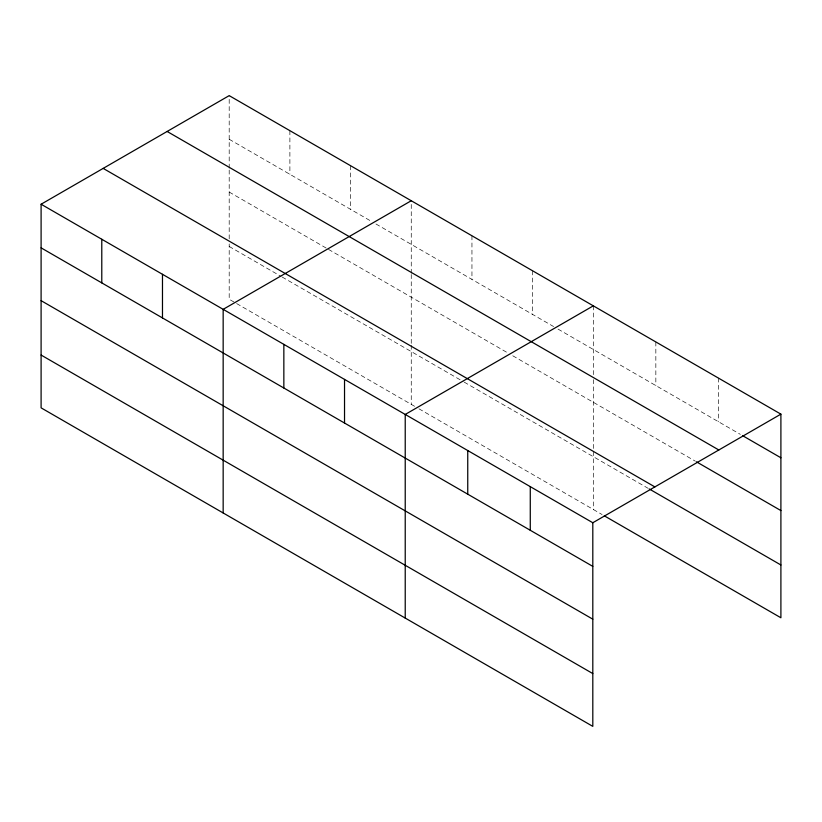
<?xml version="1.0" encoding="UTF-8"?>
<svg xmlns="http://www.w3.org/2000/svg" width="822" height="822" viewBox="0 0 822 822"><rect width="100%" height="100%" fill="white"/><g stroke="black" fill="none" stroke-linecap="round" stroke-linejoin="round"><path stroke-width="0.62" stroke-dasharray="4.11 3.08" d="M229.194 238.863L229.194 169.424M229.194 168.171L229.194 95.629M411.257 274.538L411.257 343.976M411.257 273.284L411.257 200.732M593.32 379.651L593.32 509.476M593.32 374.627L593.32 305.846M229.194 139.257L371.534 221.437M375.952 223.985L553.596 326.55M558.015 329.098L740.314 434.345M229.194 192.06L327.403 248.758M328.502 249.395L508.356 353.234M512.774 355.782L695.34 461.183M229.194 246.456L281.062 276.398M282.162 277.035L463.125 381.511M464.225 382.148L648.168 488.35M414.576 406.274L229.194 299.259L229.194 243.929M418.984 408.822L602.094 514.541M718.377 378.048L718.377 421.676M655.843 341.952L655.843 385.58M532.635 270.808L532.635 314.446M471.951 235.77L471.951 279.408M411.257 345.24L411.257 404.362M350.573 165.705L350.573 209.333M289.889 130.667L289.889 174.295"/><path stroke-width="1.23" d="M592.806 619.182L592.806 522.741L41.1 204.226L41.1 407.856L592.806 726.371L592.806 619.182L41.1 300.657M604.293 515.815L780.9 617.774L780.9 414.144L229.194 95.629L41.1 204.226M411.257 200.732L223.163 309.339L223.163 512.969M593.32 305.846L405.225 414.452L405.225 618.082M592.806 522.741L780.9 414.144M742.502 435.609L780.9 457.782M167.123 131.458L718.829 449.983M696.439 461.81L780.9 510.575M103.171 168.387L654.877 486.912M649.267 488.977L780.9 564.981M41.1 247.854L592.806 566.379M41.1 355.053L592.806 673.578M530.272 486.645L530.272 530.282M467.749 450.548L467.749 494.176M344.531 379.415L344.531 423.042M283.847 344.377L283.847 388.005M162.479 274.301L162.479 317.929M101.784 239.264L101.784 282.891"/></g></svg>
